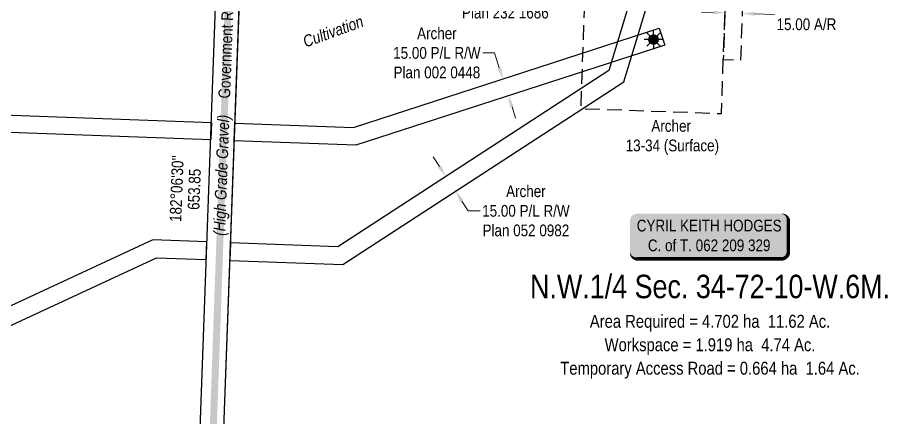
# Model space of a CAD drawing. Extents: x 338216 to 346362, y 6125251 to 6136161.
# Drawn here: x 343487 to 344229, y 6128793 to 6129134 of the extents above; entities that cross this region are included whole.
import ezdxf
from ezdxf.enums import TextEntityAlignment as Align

# ---------------------------------------------------------------- set-up
doc = ezdxf.new("R2010")
doc.units = 0
doc.header["$LTSCALE"] = 5
doc.header["$PDSIZE"] = 0.5
doc.linetypes.add('foc-ACCESSROAD', pattern=[3.75, 2.5, -1.25])
doc.layers.get('Defpoints').update_dxf_attribs({"color": 9})
for name, color, linetype in [('AS-FENCE', 48, 'foc-FENCE'), ('AS-OWNER', 7, 'Continuous'), ('AS-POWER', 104, 'foc-POWER'), ('AS-ROADS', 254, 'Continuous'), ('C-SYMBOL', 7, 'Continuous'), ('F-AR', 190, 'foc-ACCESSROAD'), ('F-RW', 190, 'Continuous'), ('F-WS', 190, 'foc-ACCESSROAD'), ('F-WS-S', 190, 'Continuous'), ('L-AREAREQUIRED', 7, 'Continuous'), ('L-AREAWORK', 5, 'Continuous'), ('L-BD', 7, 'Continuous'), ('L-ROAD-T', 7, 'Continuous'), ('L-SEC', 7, 'Continuous')]:
    doc.layers.add(name, color=color, linetype=linetype)
for name, color, linetype, lineweight in [('F-AR-T', 190, 'Continuous', 9), ('F-RW-T', 190, 'Continuous', 9), ('T-TEXT', 48, 'Continuous', 18)]:
    doc.layers.add(name, color=color, linetype=linetype, lineweight=lineweight)
doc.styles.add('100L', font='ARIALN.TTF', dxfattribs={"height": 11})
doc.styles.add('175L', font='ARIALN.TTF', dxfattribs={"height": 20})
doc.styles.add('80', font='ARIALN.TTF', dxfattribs={"height": 10})
doc.styles.add('80CG', font='ARIALN.TTF', dxfattribs={"height": 10})
doc.styles.add('80L', font='ARIALN.TTF', dxfattribs={"height": 10})
doc.styles.add('80LS', font='ARIALNI.TTF', dxfattribs={"height": 10})
doc.styles.add('foc-LtypeFont', font='ARIALN.TTF', dxfattribs={"height": 7.35})
doc.linetypes.add('foc-FENCE', pattern='A,10,-1,["X",foc-LtypeFont,S=0.2,R=0,X=-0.625,Y=-0.75],-1.24', length=12.24)
doc.linetypes.add('foc-POWER', pattern='A,6,-1,["P",foc-LtypeFont,S=0.2,R=0,X=-0.625,Y=-0.75],-1.24,4', length=12.24)
doc.dimstyles.new('Compass 5 000', dxfattribs={"dimscale": 5, "dimtxt": 9, "dimasz": 2, "dimexe": 0.2, "dimexo": 0.0625, "dimgap": 0.5, "dimtad": 0, "dimtih": 1, "dimtoh": 1, "dimzin": 0, "dimdsep": 46, "dimtxsty": '80CG', "dimcen": 0.1, "dimse1": 1, "dimse2": 1, "dimclrd": 256, "dimclrt": 256, "dimaunit": 1, "dimadec": 4, "dimazin": 0, "dimtfac": 0.06, "dimtofl": 0, "dimtmove": 0, "dimatfit": 1, "dimfxl": 0.2, "dimtolj": 1, "dimtzin": 0, "dimlwd": -1, "dimarcsym": 0})

# ---------------------------------------------------------------- blocks, each defined once
blk = doc.blocks.new('*D69')
at = {"layer": 'Defpoints', "color": 0, "transparency": 16777216}
for p in [(343849.33, 6128996.75), (343857.51, 6128984.17), (343860.44, 6128986.08)]:
    blk.add_point(p, dxfattribs=at)
at = {"layer": 'F-RW-T', "transparency": 16777216}
for p, q in [((343846.82, 6129007.04), (343841.37, 6129015.42)), ((343865.89, 6128977.7), (343871.34, 6128969.31)), ((343871.34, 6128969.31), (343881.34, 6128969.31))]:
    blk.add_line(p, q, dxfattribs=at)
for points in [[(343848.22, 6129007.95), (343845.42, 6129006.13), (343852.27, 6128998.65)], [(343867.29, 6128978.61), (343864.49, 6128976.79), (343860.44, 6128986.08)]]:
    blk.add_solid(points, dxfattribs=at)
at = {"layer": 'F-RW-T', "transparency": 16777216, "insert": (343920.43, 6128969.31), "char_height": 10, "attachment_point": 5, "style": '80CG'}
blk.add_mtext('\\A1;Archer\\P15.00 P/L R/W\\PPlan 052 0982', dxfattribs=at)
blk = doc.blocks.new('*D72')
at = {"layer": 'Defpoints', "color": 0, "transparency": 16777216}
for p in [(343939.81, 6129094.44), (343944.45, 6129080.13), (343905.5, 6129067.49)]:
    blk.add_point(p, dxfattribs=at)
at = {"layer": 'F-RW-T', "transparency": 16777216}
for p, q in [((343893.67, 6129103.96), (343883.67, 6129103.96)), ((343897.77, 6129091.31), (343893.67, 6129103.96)), ((343908.59, 6129057.98), (343911.68, 6129048.46))]:
    blk.add_line(p, q, dxfattribs=at)
for points in [[(343899.36, 6129091.82), (343896.19, 6129090.79), (343900.86, 6129081.8)], [(343910.18, 6129058.49), (343907.01, 6129057.46), (343905.5, 6129067.49)]]:
    blk.add_solid(points, dxfattribs=at)
at = {"layer": 'F-RW-T', "transparency": 16777216, "insert": (343844.58, 6129103.96), "char_height": 10, "attachment_point": 5, "style": '80CG'}
blk.add_mtext('\\A1;Archer\\P15.00 P/L R/W\\PPlan 002 0448', dxfattribs=at)
blk = doc.blocks.new('*U76')
h = blk.add_hatch(color=59)
edge = h.paths.add_edge_path()
edge.add_line((-61.5, -20), (61.5, -20))
edge.add_arc((61.5, -14), 6, 270, 360)
edge.add_line((67.5, -14), (67.5, 12.5))
edge.add_arc((61.5, 12.5), 6, 0, 90)
edge.add_line((61.5, 18.5), (-61.5, 18.5))
edge.add_arc((-61.5, 12.5), 6, 90, 180)
edge.add_line((-67.5, 12.5), (-67.5, -14))
edge.add_arc((-61.5, -14), 6, 180, 270)
at = {"color": 1, "flags": 128}
blk.add_lwpolyline([(-61.5, -20, 3, 3, 0), (61.5, -20, 3, 3, 0.414214), (67.5, -14, 3, 3, 0), (67.5, 12.5, 3, 0, 0.414214), (61.5, 18.5, 0, 0, 0), (-61.5, 18.5, 0, 0, 0.414214), (-67.5, 12.5, 0, 0, 0), (-67.5, -14, 0, 3, 0.414214)], format="xyseb", close=True, dxfattribs=at)
blk.add_lwpolyline([(-44.65, -17.27, 0, 7.5, 0), (0, 0, 0, 0, 0)], format="xyseb", dxfattribs=at)
at = {"color": 1, "style": '80'}
blk.add_attdef('ENTER_TEXT_001', (-35.99, -5), '', height=10, dxfattribs=at)
blk = doc.blocks.new('GAS')
h = blk.add_hatch(color=255)
h.dxf.hatch_style = 1
edge = h.paths.add_edge_path()
edge.add_arc((0, 0), 0.9, 0, 360)
for p, q in [((0, 0.81), (0, 1.62)), ((-0.81, 0), (-1.62, 0)), ((-0.57, 0.57), (-1.14, 1.14)), ((0.57, 0.57), (1.14, 1.14)), ((1.62, 0), (0.81, 0)), ((-0.57, -0.57), (-1.14, -1.14)), ((0, -0.81), (0, -1.62)), ((1.14, -1.14), (0.57, -0.57))]:
    blk.add_line(p, q)
blk.add_circle((0, 0), 0.8)
blk = doc.blocks.new('*D78')
at = {"layer": 'Defpoints', "color": 0, "transparency": 16777216}
for p in [(344091.76, 6129186.69), (344106.74, 6129186.16), (344105.03, 6129137.63)]:
    blk.add_point(p, dxfattribs=at)
at = {"layer": 'F-AR-T', "transparency": 16777216}
for p, q in [((344080.05, 6129138.52), (344070.05, 6129138.87)), ((344115.02, 6129137.28), (344132.23, 6129136.67))]:
    blk.add_line(p, q, dxfattribs=at)
for points in [[(344080.11, 6129140.18), (344079.99, 6129136.85), (344090.04, 6129138.16)], [(344115.08, 6129138.95), (344114.96, 6129135.61), (344105.03, 6129137.63)]]:
    blk.add_solid(points, dxfattribs=at)
at = {"layer": 'F-AR-T', "transparency": 16777216, "insert": (344159.51, 6129136.67), "char_height": 10, "attachment_point": 5, "style": '80CG'}
blk.add_mtext('\\A1;Archer\\P15.00 A/R', dxfattribs=at)
blk = doc.blocks.new('*D248')
at = {"layer": 'Defpoints', "color": 0, "transparency": 16777216}
for p in [(344001.2, 6129160.52), (344019.16, 6129161.6), (344019.28, 6129159.65)]:
    blk.add_point(p, dxfattribs=at)
at = {"layer": 'F-RW-T', "transparency": 16777216}
for p, q in [((344029.26, 6129160.25), (344039.24, 6129160.85)), ((343991.34, 6129157.96), (343942.01, 6129154.99))]:
    blk.add_line(p, q, dxfattribs=at)
for points in [[(343991.24, 6129159.63), (343991.44, 6129156.3), (344001.32, 6129158.56)], [(344029.16, 6129161.91), (344029.36, 6129158.58), (344019.28, 6129159.65)]]:
    blk.add_solid(points, dxfattribs=at)
at = {"layer": 'F-RW-T', "transparency": 16777216, "insert": (343902.92, 6129154.99), "char_height": 10, "attachment_point": 5, "style": '80CG'}
blk.add_mtext('\\A1;Archer\\P18.00 P/L R/W\\PPlan 232 1686', dxfattribs=at)

msp = doc.modelspace()

# ---------------------------------------------------------------- linework, layer by layer
at = {"layer": 'AS-FENCE', "flags": 128}
msp.add_lwpolyline([(343675.449, 6129124.299), (343688.273, 6129472.644)], dxfattribs=at)
at = {"layer": 'AS-POWER', "flags": 128}
msp.add_lwpolyline([(343658.636, 6128667.593), (343688.273, 6129472.644)], dxfattribs=at)
at = {"layer": 'AS-ROADS', "flags": 128}
msp.add_lwpolyline([(343617.97, 6127764.62, 5.999, 5.999, 0), (343672.742, 6129313.585, 5.999, 5.999, 0), (343679.418, 6129482.814, 0, 0, 0)], format="xyseb", dxfattribs=at)
at = {"layer": 'F-AR', "flags": 128}
msp.add_lwpolyline([(344101.358, 6129458.059), (344088.631, 6129098.304), (344103.618, 6129097.773), (344116.345, 6129457.529)], close=True, dxfattribs=at)
at = {"layer": 'F-RW', "flags": 128}
for points in [[(343668.19, 6128927.118), (343764.346, 6128923.623), (344003.98, 6129079.38), (344023.363, 6129143.815), (344009.017, 6129148.138), (343991.202, 6129088.963), (343760.153, 6128938.778), (343668.742, 6128942.105)], [(344034.124, 6129125.077), (344038.746, 6129110.732), (343775.515, 6129025.299), (343671.944, 6129029.094), (343672.496, 6129044.08), (343773.409, 6129040.381)]]:
    msp.add_lwpolyline(points, close=True, dxfattribs=at)
for points in [[(342740.878, 6128841.495), (342746.481, 6128846.643), (343134.44, 6129063.763), (343652.397, 6129044.817), (343651.845, 6129029.831), (343138.061, 6129048.629), (342755.336, 6128834.446), (342740.137, 6128820.481)], [(342887.942, 6128594.827), (343085.303, 6128687.875), (343605.68, 6128929.429), (343648.092, 6128927.874), (343648.643, 6128942.858), (343602.638, 6128944.544), (343053.892, 6128689.824), (342855.219, 6128595.983)]]:
    msp.add_lwpolyline(points, dxfattribs=at)
at = {"layer": 'F-WS', "flags": 128}
msp.add_lwpolyline([(344091.246, 6129172.235), (343971.348, 6129176.476), (343967.106, 6129056.578), (344087.005, 6129052.336)], close=True, dxfattribs=at)
at = {"layer": 'L-SEC'}
for p, q in [((343638.537, 6128668.333), (343668.174, 6129473.384)), ((343658.636, 6128667.593), (343688.273, 6129472.644))]:
    msp.add_line(p, q, dxfattribs=at)

# ---------------------------------------------------------------- block references
at = {"layer": 'AS-OWNER'}
ref = msp.add_blockref('*U76', (344076.625, 6128948.393), dxfattribs=at)
ref.add_attrib('ENTER_TEXT_001', 'CYRIL KEITH HODGES', (344014.91, 6128951.811), dxfattribs={"layer": '0', "color": 1, "height": 10, "style": '80'})
ref.add_attrib('ENTER_TEXT_002', 'C. of T. 062 209 329', (344024.381, 6128934.967), dxfattribs={"layer": '0', "color": 1, "height": 10, "style": '80'})
at = {"layer": 'F-WS-S', "xscale": 4.998900549999904, "yscale": 4.998900549999904, "zscale": 4.998900549999904}
msp.add_blockref('GAS', (344029.212, 6129115.412), dxfattribs=at)

# ---------------------------------------------------------------- texts
at = {"layer": 'C-SYMBOL', "color": 3, "style": '175L'}
msp.add_text('N.W.1/4 Sec. 34-72-10-W.6M.', height=19.9956, dxfattribs=at).set_placement((344077.352, 6128888.903), align=Align.BOTTOM_CENTER)
at = {"layer": 'F-WS-S', "insert": (344004.794, 6129046.754), "char_height": 9.9978, "attachment_point": 1, "style": '80L'}
msp.add_mtext_dynamic_manual_height_columns('\\pi22.554,t92.538;Archer\\P\\pi0.67245,t70.657;13-34 (Surface)', width=78.99495, gutter_width=49.989, heights=[29.784], dxfattribs=at)
at = {"layer": 'L-AREAREQUIRED', "color": 5, "style": '100L'}
msp.add_text('Area Required = 4.702 ha  11.62 Ac.', height=10.99758, dxfattribs=at).set_placement((344077.352, 6128866.407), align=Align.BOTTOM_CENTER)
at = {"layer": 'L-AREAWORK', "color": 5, "style": '100L'}
for s, p in [('Workspace = 1.919 ha  4.74 Ac.', (344077.352, 6128846.412)), ('Temporary Access Road = 0.664 ha  1.64 Ac.', (344077.352, 6128826.416))]:
    msp.add_text(s, height=10.99758, dxfattribs=at).set_placement(p, align=Align.BOTTOM_CENTER)
at = {"layer": 'L-BD', "style": '80L'}
for s, p in [("182°06'30''", (343622.796, 6128988.291)), ('653.85', (343637.782, 6128987.739))]:
    msp.add_text(s, height=9.9978, rotation=87.8874, dxfattribs=at).set_placement(p, align=Align.MIDDLE)
at = {"layer": 'L-ROAD-T', "style": '80L'}
msp.add_text('Government Road Allowance', height=9.9978, rotation=87.891676, dxfattribs=at).set_placement((343666.118, 6129139.59), align=Align.MIDDLE_CENTER)
at = {"layer": 'T-TEXT', "style": '80LS'}
for s, rotation, p in [('Cultivation', 20, (343756.146, 6129122.371)), ('(High Grade Gravel)', 87.891676, (343660.969, 6128999.715))]:
    msp.add_text(s, height=9.9978, rotation=rotation, dxfattribs=at).set_placement(p, align=Align.MIDDLE_CENTER)

# ---------------------------------------------------------------- dimensions: what is measured, and where the dimension line sits
at = {"layer": 'F-AR-T'}
dim = msp.add_linear_dim(base=(344105.028, 6129137.634), p1=(344091.757, 6129186.689), p2=(344106.745, 6129186.158), angle=357.973906, text='Archer\\P15.00 A/R', dimstyle='Compass 5 000', dxfattribs=at)
dim.commit()
dim.dimension.update_dxf_attribs({"geometry": '*D78', "text_midpoint": (344159.514, 6129136.672), "dimtype": 161})
at = {"layer": 'F-RW-T'}
for base, p1, p2, angle, text, picture, middle in [((344019.281, 6129159.646), (344001.2, 6129160.521), (344019.163, 6129161.602), 3.445052, 'Archer\\P18.00 P/L R/W\\PPlan 232 1686', '*D248', (343902.925, 6129154.994)), ((343905.505, 6129067.488), (343939.808, 6129094.438), (343944.452, 6129080.128), 287.981145, 'Archer\\P15.00 P/L R/W\\PPlan 002 0448', '*D72', (343844.583, 6129103.956))]:
    dim = msp.add_linear_dim(base=base, p1=p1, p2=p2, angle=angle, text=text, dimstyle='Compass 5 000', dxfattribs=at)
    dim.commit()
    dim.dimension.update_dxf_attribs({"geometry": picture, "text_midpoint": middle, "dimtype": 161})
dim = msp.add_aligned_dim(p1=(343849.334, 6128996.747), p2=(343857.506, 6128984.175), distance=3.5, text='Archer\\P15.00 P/L R/W\\PPlan 052 0982', dimstyle='Compass 5 000', dxfattribs=at)
dim.commit()
dim.dimension.update_dxf_attribs({"geometry": '*D69', "text_midpoint": (343920.426, 6128969.313)})

doc.saveas('drawing.dxf')
